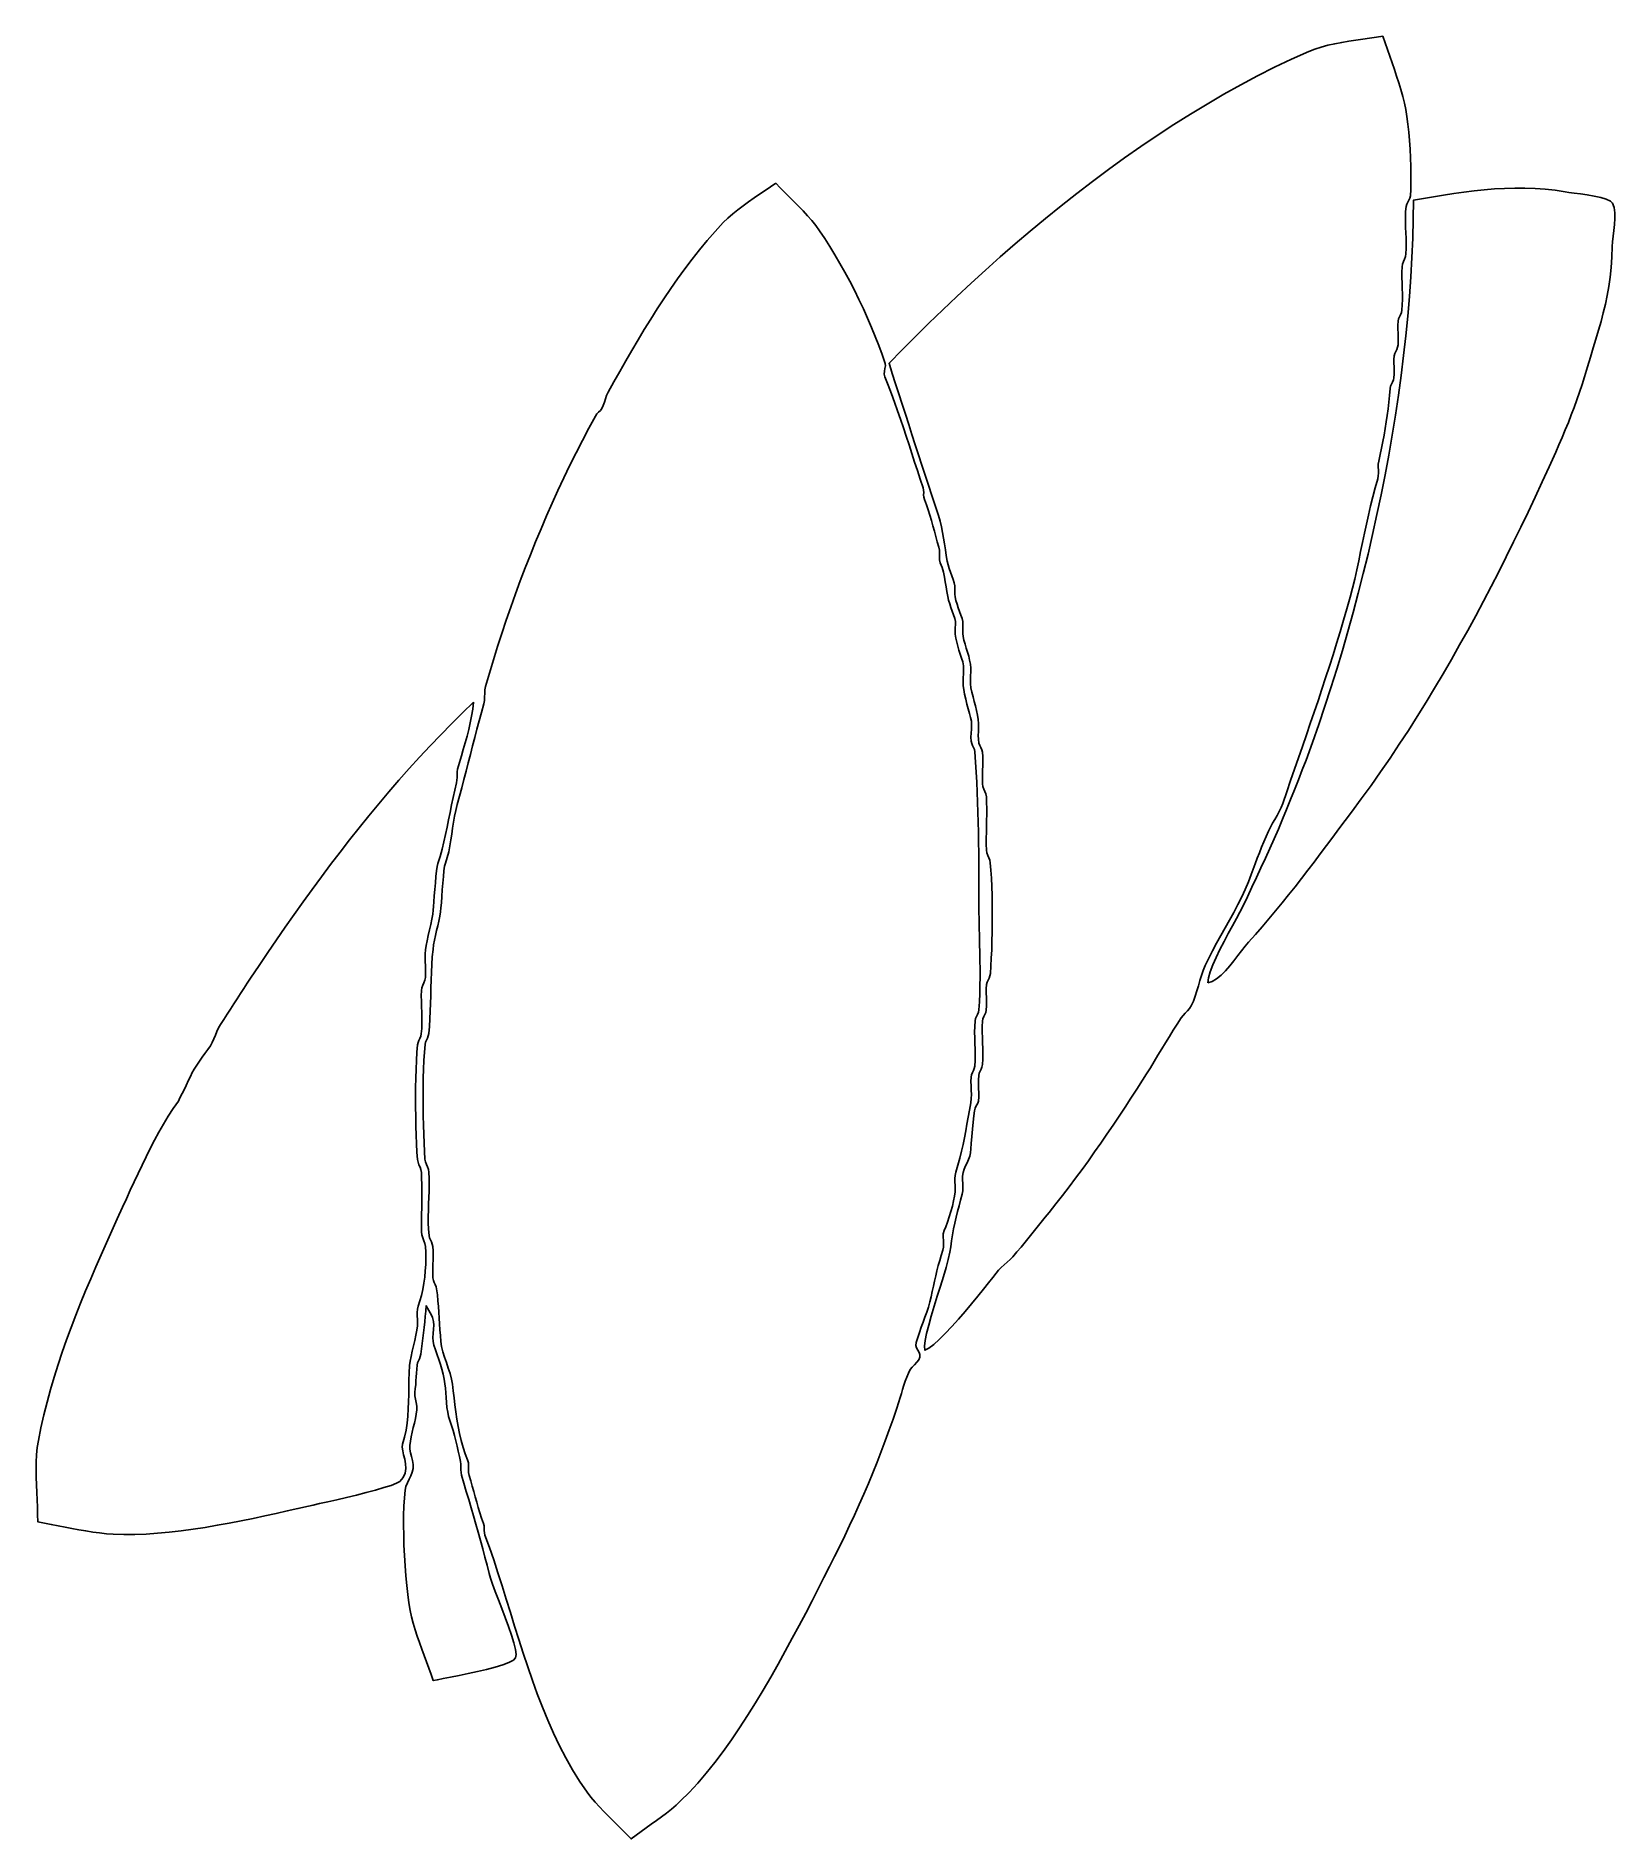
# Model space of a CAD drawing. Header units: millimetres. Extents: x 40 to 148, y 38 to 161.
import ezdxf

# ---------------------------------------------------------------- set-up
doc = ezdxf.new("R2010")
doc.units = ezdxf.units.MM
doc.layers.add('CUSTOM_INK_4044C5', color=1, linetype='CONTINUOUS')

msp = doc.modelspace()

# ---------------------------------------------------------------- linework, layer by layer
at = {"layer": 'CUSTOM_INK_4044C5'}
for points in [[(132.4892, 160.9865), (132.6408, 160.532), (132.7973, 160.0767), (132.9566, 159.6205), (133.1164, 159.1633), (133.2747, 158.7051), (133.4291, 158.2458), (133.5775, 157.7855), (133.7177, 157.324), (133.8476, 156.8613), (133.9649, 156.3973), (134.053, 155.9739), (134.1321, 155.4958), (134.2019, 154.9739), (134.2623, 154.4188), (134.3128, 153.8413), (134.3534, 153.252), (134.3837, 152.6618), (134.4035, 152.0812), (134.4126, 151.521), (134.4107, 150.992), (134.3976, 150.5049), (134.373, 150.0703), (134.3369, 149.9119), (134.2683, 149.7744), (134.1881, 149.6437), (134.117, 149.5056), (134.0757, 149.3459), (134.0451, 148.9889), (134.0332, 148.6297), (134.0351, 148.2691), (134.046, 147.9074), (134.0612, 147.5453), (134.0757, 147.1832), (134.0848, 146.8217), (134.0837, 146.4614), (134.0676, 146.1027), (134.0322, 145.9161), (133.9683, 145.7449), (133.8954, 145.5787), (133.8328, 145.4068), (133.8, 145.2189), (133.7877, 144.8488), (133.7896, 144.4769), (133.8001, 144.1039), (133.8139, 143.7304), (133.8252, 143.3572), (133.8285, 142.9849), (133.8184, 142.6142), (133.7892, 142.2459), (133.7526, 142.0863), (133.6926, 141.9414), (133.6251, 141.8011), (133.5664, 141.6555), (133.5324, 141.4946), (133.517, 141.226), (133.5172, 140.956), (133.5257, 140.6851), (133.535, 140.4143), (133.5379, 140.1442), (133.527, 139.8757), (133.4946, 139.7132), (133.437, 139.5664), (133.37, 139.4258), (133.3092, 139.2816), (133.2703, 139.1243), (133.251, 138.8776), (133.2495, 138.6296), (133.2571, 138.3811), (133.2649, 138.1325), (133.2641, 137.8846), (133.2459, 137.6378), (133.2081, 137.4795), (133.1474, 137.3352), (133.08, 137.1949), (133.0219, 137.0487), (132.9892, 136.8865), (132.9466, 136.4272), (132.8985, 135.9704), (132.8448, 135.5159), (132.7855, 135.0635), (132.7205, 134.6129), (132.6497, 134.1638), (132.5732, 133.716), (132.4908, 133.2692), (132.4025, 132.8232), (132.3083, 132.3777), (132.2081, 131.9324), (132.1793, 131.7326), (132.1755, 131.529), (132.1831, 131.324), (132.1885, 131.1196), (132.178, 130.9181), (132.1378, 130.7216), (131.9597, 130.1084), (131.7953, 129.4917), (131.6425, 128.8719), (131.499, 128.2497), (131.3625, 127.6256), (131.2307, 127.0002), (131.1014, 126.374), (130.9722, 125.7476), (130.8408, 125.1216), (130.7051, 124.4965), (130.5627, 123.8729), (130.4113, 123.2514), (130.2486, 122.6324), (130.0291, 121.8418), (129.8023, 121.0525), (129.5689, 120.2647), (129.3295, 119.478), (129.0844, 118.6926), (128.8344, 117.9082), (128.58, 117.1248), (128.3217, 116.3422), (128.0601, 115.5605), (127.7958, 114.7794), (127.5292, 113.9989), (127.2611, 113.2188), (126.9918, 112.4392), (126.722, 111.6598), (126.4522, 110.8806), (126.183, 110.1015), (125.915, 109.3224), (125.6486, 108.5432), (125.5384, 108.2621), (125.4052, 107.9873), (125.2568, 107.7167), (125.1011, 107.4485), (124.9457, 107.1806), (124.7986, 106.911), (124.6676, 106.6378), (124.5113, 106.2771), (124.3553, 105.9112), (124.2007, 105.5414), (124.0486, 105.1689), (123.9001, 104.7949), (123.7562, 104.4205), (123.6179, 104.0471), (123.4865, 103.6757), (123.3001, 103.1763), (123.0823, 102.6662), (122.8385, 102.1476), (122.574, 101.6226), (122.294, 101.0935), (122.0041, 100.5625), (121.7093, 100.0318), (121.4152, 99.5035), (121.127, 98.9799), (120.8501, 98.4633), (120.5898, 97.9557), (120.3514, 97.4595), (120.213, 97.1278), (120.0935, 96.7843), (119.9862, 96.433), (119.8841, 96.078), (119.7807, 95.7234), (119.6691, 95.3733), (119.5427, 95.0317), (119.3946, 94.7027), (119.2806, 94.5267), (119.1376, 94.3633), (118.9822, 94.2053), (118.8309, 94.0452), (118.7, 93.8757), (118.4291, 93.4565), (118.1624, 93.0345), (117.8988, 92.6103), (117.6376, 92.1846), (117.3777, 91.7578), (117.1183, 91.3306), (116.8585, 90.9036), (116.5974, 90.4774), (116.3341, 90.0525), (116.0676, 89.6297), (115.6708, 89.0096), (115.2706, 88.3904), (114.8668, 87.7726), (114.4592, 87.1564), (114.0477, 86.5423), (113.6322, 85.9306), (113.2123, 85.3216), (112.7879, 84.7157), (112.359, 84.1132), (111.9252, 83.5144), (111.4865, 82.9198), (111.0426, 82.3296), (110.5934, 81.7442), (110.1387, 81.1639), (109.6784, 80.5892), (109.406, 80.2504), (109.1343, 79.9102), (108.8627, 79.5695), (108.5903, 79.229), (108.3167, 78.8896), (108.0409, 78.5522), (107.7625, 78.2174), (107.4806, 77.8862), (107.1946, 77.5595), (107.0083, 77.3665), (106.8091, 77.1817), (106.6051, 77), (106.4044, 76.8165), (106.2153, 76.6263), (106.0459, 76.4243), (105.8263, 76.1369), (105.5381, 75.7676), (105.193, 75.3334), (104.8027, 74.8512), (104.3789, 74.3381), (103.9332, 73.8111), (103.4772, 73.2871), (103.0228, 72.7832), (102.5815, 72.3163), (102.165, 71.9035), (101.785, 71.5618), (101.4531, 71.3081), (101.1811, 71.1595), (101.1595, 71.4326), (101.2035, 71.8233), (101.3025, 72.312), (101.4458, 72.8789), (101.6225, 73.5042), (101.8221, 74.1681), (102.0337, 74.851), (102.2466, 75.5331), (102.4503, 76.1947), (102.6338, 76.816), (102.7865, 77.3772), (102.8978, 77.8586), (102.9568, 78.2405), (103.0028, 78.6533), (103.0637, 79.06), (103.1375, 79.4617), (103.2222, 79.8594), (103.3156, 80.2542), (103.4156, 80.6473), (103.5203, 81.0398), (103.6275, 81.4327), (103.7351, 81.827), (103.7765, 82.0698), (103.7824, 82.318), (103.7699, 82.5689), (103.7564, 82.8198), (103.7588, 83.068), (103.7946, 83.3108), (103.8664, 83.5348), (103.9616, 83.7587), (104.0662, 83.9831), (104.1664, 84.2089), (104.248, 84.4368), (104.2973, 84.6676), (104.3239, 84.9217), (104.3578, 85.303), (104.3973, 85.7658), (104.4405, 86.2645), (104.4859, 86.7535), (104.5314, 87.187), (104.5755, 87.5196), (104.6162, 87.7054), (104.6783, 87.8265), (104.7456, 87.9324), (104.8043, 88.0444), (104.8405, 88.1838), (104.8628, 88.4744), (104.8654, 88.7671), (104.8574, 89.0608), (104.8481, 89.3546), (104.8467, 89.6472), (104.8622, 89.9378), (104.8959, 90.0956), (104.956, 90.2386), (105.025, 90.3772), (105.0852, 90.5221), (105.1189, 90.6838), (105.1398, 91.0543), (105.1448, 91.4258), (105.1392, 91.7979), (105.1277, 92.1703), (105.1155, 92.5427), (105.1075, 92.9148), (105.1088, 93.2862), (105.1243, 93.6568), (105.1549, 93.82), (105.2128, 93.9641), (105.281, 94.1012), (105.3427, 94.2434), (105.3811, 94.4027), (105.4016, 94.6933), (105.4003, 94.986), (105.3882, 95.2797), (105.3763, 95.5735), (105.3756, 95.8662), (105.3973, 96.1568), (105.4368, 96.3148), (105.4989, 96.4584), (105.5676, 96.5979), (105.6265, 96.7435), (105.6595, 96.9054), (105.6956, 97.4106), (105.7265, 97.9546), (105.752, 98.5304), (105.7718, 99.1308), (105.7857, 99.7487), (105.7934, 100.377), (105.7948, 101.0087), (105.7896, 101.6366), (105.7776, 102.2536), (105.7585, 102.8525), (105.7322, 103.4264), (105.6983, 103.968), (105.6568, 104.4703), (105.618, 104.6556), (105.5511, 104.8242), (105.4766, 104.9885), (105.4149, 105.161), (105.3865, 105.3541), (105.381, 105.7581), (105.3826, 106.163), (105.389, 106.5684), (105.3976, 106.9741), (105.4061, 107.38), (105.4119, 107.7857), (105.4127, 108.1911), (105.4059, 108.5959), (105.3892, 109), (105.3559, 109.1892), (105.2923, 109.3596), (105.2185, 109.5235), (105.1549, 109.6932), (105.1216, 109.8811), (105.1131, 110.1888), (105.1163, 110.4977), (105.1257, 110.8072), (105.1359, 111.1171), (105.1414, 111.4267), (105.1367, 111.7355), (105.1162, 112.0432), (105.0748, 112.2113), (105.0041, 112.3557), (104.9292, 112.4967), (104.8757, 112.6541), (104.8393, 112.9192), (104.8321, 113.1891), (104.8412, 113.4615), (104.8535, 113.7343), (104.8558, 114.0055), (104.8351, 114.273), (104.7842, 114.5777), (104.718, 114.888), (104.6415, 115.2016), (104.5598, 115.5159), (104.4777, 115.8288), (104.4003, 116.1378), (104.3324, 116.4405), (104.2983, 116.7067), (104.2926, 116.9768), (104.3024, 117.249), (104.3146, 117.5214), (104.3164, 117.7922), (104.2946, 118.0595), (104.245, 118.3281), (104.1772, 118.6001), (104.0976, 118.874), (104.0127, 119.1482), (103.9291, 119.4211), (103.8534, 119.6911), (103.7919, 119.9568), (103.7685, 120.1566), (103.768, 120.3602), (103.777, 120.5652), (103.7825, 120.7696), (103.7711, 120.9711), (103.7297, 121.1676), (103.6492, 121.4114), (103.5607, 121.6603), (103.4703, 121.9122), (103.3844, 122.165), (103.3093, 122.4166), (103.2514, 122.6649), (103.2311, 122.8509), (103.231, 123.0407), (103.2348, 123.2315), (103.2263, 123.4207), (103.1892, 123.6054), (103.1074, 123.8473), (103.0177, 124.0956), (102.9267, 124.3476), (102.8408, 124.6008), (102.7667, 124.8525), (102.7108, 125.1), (102.644, 125.4897), (102.5828, 125.8817), (102.5231, 126.2746), (102.4608, 126.6672), (102.392, 127.0582), (102.3125, 127.4462), (102.2183, 127.8299), (102.1054, 128.2081), (101.8778, 128.8995), (101.6511, 129.5909), (101.4251, 130.2825), (101.1998, 130.9743), (100.9751, 131.6664), (100.7508, 132.3588), (100.5268, 133.0517), (100.303, 133.7451), (100.0793, 134.439), (99.8556, 135.1336), (99.6317, 135.829), (99.4075, 136.5251), (99.183, 137.2221), (98.958, 137.92), (98.7324, 138.6189), (99.6235, 139.532), (100.5328, 140.4464), (101.4597, 141.3607), (102.4037, 142.2738), (103.3642, 143.1842), (104.3405, 144.0908), (105.332, 144.9921), (106.3382, 145.887), (107.3584, 146.7741), (108.3919, 147.6521), (109.4383, 148.5197), (110.4968, 149.3756), (111.5669, 150.2186), (112.6479, 151.0473), (113.7393, 151.8604), (114.8405, 152.6567), (115.9508, 153.4348), (117.0696, 154.1935), (118.1963, 154.9314), (119.3303, 155.6473), (120.471, 156.3398), (121.6178, 157.0078), (122.77, 157.6497), (123.9272, 158.2645), (125.0885, 158.8507), (126.2536, 159.4071), (127.4216, 159.9324), (127.8394, 160.0966), (128.2779, 160.2375), (128.7329, 160.3582), (129.2006, 160.4621), (129.6768, 160.5523), (130.1576, 160.632), (130.6389, 160.7045), (131.1168, 160.773), (131.5871, 160.8407), (132.0459, 160.9108), (132.4892, 160.9865)], [(90.9865, 150.9378), (91.2863, 150.6231), (91.5964, 150.309), (91.9128, 149.9944), (92.2318, 149.678), (92.5497, 149.3588), (92.8626, 149.0355), (93.1668, 148.707), (93.4584, 148.372), (93.7338, 148.0296), (93.9892, 147.6784), (94.3412, 147.1533), (94.6914, 146.6048), (95.0384, 146.0356), (95.3809, 145.4487), (95.7175, 144.8466), (96.0469, 144.2324), (96.3676, 143.6087), (96.6784, 142.9785), (96.9778, 142.3443), (97.2645, 141.7092), (97.5371, 141.0759), (97.7942, 140.4471), (98.0346, 139.8257), (98.2568, 139.2145), (98.4595, 138.6162), (98.4817, 138.4399), (98.4574, 138.2587), (98.4207, 138.0735), (98.4056, 137.8851), (98.4459, 137.6946), (98.6762, 137.119), (98.8974, 136.5413), (99.1108, 135.9616), (99.3174, 135.3803), (99.5185, 134.7975), (99.7151, 134.2136), (99.9085, 133.6287), (100.0998, 133.0432), (100.2901, 132.4572), (100.4806, 131.871), (100.6725, 131.2848), (100.8669, 130.6989), (101.0649, 130.1135), (101.0967, 129.9566), (101.1015, 129.7936), (101.0991, 129.6288), (101.1091, 129.4664), (101.1514, 129.3108), (101.2927, 128.957), (101.4181, 128.5989), (101.5311, 128.2375), (101.6353, 127.8737), (101.7341, 127.5085), (101.831, 127.1426), (101.9296, 126.7772), (102.0334, 126.4132), (102.1459, 126.0514), (102.1838, 125.8425), (102.1832, 125.6252), (102.1726, 125.4053), (102.1805, 125.1886), (102.2351, 124.9811), (102.3593, 124.6603), (102.4525, 124.3373), (102.523, 124.0116), (102.5792, 123.6829), (102.6295, 123.3509), (102.6823, 123.0153), (102.7459, 122.6757), (102.8077, 122.4261), (102.8839, 122.1753), (102.9693, 121.9243), (103.0585, 121.6743), (103.1462, 121.4262), (103.227, 121.1811), (103.2678, 120.9742), (103.275, 120.7567), (103.2656, 120.5348), (103.2565, 120.3147), (103.2649, 120.1027), (103.3038, 119.8376), (103.3617, 119.5639), (103.4338, 119.2856), (103.5152, 119.0066), (103.6012, 118.7309), (103.687, 118.4625), (103.7676, 118.2054), (103.8199, 117.9483), (103.8332, 117.6782), (103.823, 117.401), (103.8046, 117.1227), (103.7936, 116.8492), (103.8054, 116.5865), (103.8442, 116.3209), (103.9035, 116.0109), (103.9777, 115.6744), (104.0611, 115.3291), (104.1482, 114.9928), (104.2333, 114.6835), (104.3108, 114.4189), (104.3611, 114.162), (104.3734, 113.8923), (104.3628, 113.6155), (104.3446, 113.3374), (104.334, 113.0637), (104.3459, 112.8), (104.3833, 112.6402), (104.4449, 112.497), (104.5135, 112.359), (104.5718, 112.2152), (104.6027, 112.0541), (104.65, 111.3692), (104.6916, 110.6843), (104.7279, 109.9992), (104.7592, 109.3138), (104.7859, 108.628), (104.8083, 107.9417), (104.8269, 107.2546), (104.8419, 106.5668), (104.8537, 105.878), (104.8628, 105.1882), (104.8693, 104.4972), (104.8738, 103.8049), (104.8766, 103.1112), (104.878, 102.4159), (104.8784, 101.7189), (104.8813, 101.1614), (104.8891, 100.6018), (104.9002, 100.0405), (104.9133, 99.4779), (104.9268, 98.9145), (104.9392, 98.3506), (104.9491, 97.7866), (104.9551, 97.223), (104.9555, 96.6601), (104.949, 96.0984), (104.934, 95.5383), (104.9092, 94.9801), (104.873, 94.4243), (104.8408, 94.2645), (104.7818, 94.1213), (104.7132, 93.9834), (104.6523, 93.8395), (104.6162, 93.6784), (104.5879, 93.293), (104.5813, 92.9054), (104.5892, 92.5165), (104.6044, 92.1267), (104.6197, 91.7368), (104.628, 91.3474), (104.622, 90.9593), (104.5946, 90.573), (104.5586, 90.4178), (104.4978, 90.2762), (104.4296, 90.1375), (104.3714, 89.9913), (104.3405, 89.827), (104.3329, 89.5366), (104.3408, 89.2425), (104.3537, 88.947), (104.361, 88.6521), (104.352, 88.36), (104.3162, 88.073), (104.2268, 87.5757), (104.1415, 87.0919), (104.0578, 86.6186), (103.9731, 86.1525), (103.8848, 85.6905), (103.7902, 85.2296), (103.6868, 84.7664), (103.5719, 84.2979), (103.4429, 83.821), (103.2973, 83.3324), (103.2511, 83.118), (103.2349, 82.8939), (103.2378, 82.6642), (103.2488, 82.4331), (103.257, 82.2049), (103.2514, 81.9838), (103.2151, 81.7026), (103.1507, 81.3761), (103.0641, 81.02), (102.9611, 80.6497), (102.8477, 80.2807), (102.7295, 79.9288), (102.6126, 79.6093), (102.5027, 79.3378), (102.4443, 79.1231), (102.4328, 78.8983), (102.4463, 78.6682), (102.4627, 78.4377), (102.46, 78.2116), (102.4162, 77.9946), (102.3023, 77.6466), (102.1975, 77.2979), (102.1005, 76.9482), (102.0101, 76.5973), (101.9249, 76.2448), (101.8436, 75.8905), (101.7651, 75.534), (101.6879, 75.1751), (101.6108, 74.8135), (101.5271, 74.4644), (101.4265, 74.1163), (101.313, 73.7689), (101.1908, 73.4221), (101.0639, 73.076), (100.9365, 72.7302), (100.8127, 72.3848), (100.6964, 72.0397), (100.5919, 71.6946), (100.5743, 71.4993), (100.6202, 71.3284), (100.6997, 71.1723), (100.7825, 71.0211), (100.8386, 70.8651), (100.8378, 70.6946), (100.7602, 70.5152), (100.6257, 70.3424), (100.4648, 70.1741), (100.3082, 70.0083), (100.1865, 69.8432), (100.0588, 69.5947), (99.9451, 69.3299), (99.8429, 69.054), (99.7495, 68.7722), (99.6625, 68.4896), (99.5793, 68.2116), (99.4973, 67.9432), (99.258, 67.2001), (99.0085, 66.4588), (98.7493, 65.7195), (98.4807, 64.9823), (98.2032, 64.2474), (97.917, 63.5151), (97.6226, 62.7855), (97.3203, 62.0588), (97.0105, 61.3352), (96.6937, 60.6149), (96.3701, 59.8981), (96.0402, 59.185), (95.7043, 58.4757), (95.3629, 57.7705), (95.0163, 57.0695), (94.6649, 56.373), (94.2847, 55.6262), (93.8858, 54.8454), (93.4692, 54.0352), (93.0355, 53.2003), (92.5858, 52.3456), (92.1208, 51.4757), (91.6414, 50.5954), (91.1484, 49.7094), (90.6428, 48.8224), (90.1253, 47.9392), (89.5969, 47.0645), (89.0584, 46.2031), (88.5106, 45.3596), (87.9545, 44.5389), (87.3908, 43.7456), (86.8204, 42.9845), (86.2442, 42.2604), (85.663, 41.5778), (85.0777, 40.9417), (84.4892, 40.3568), (84.1775, 40.0732), (83.8537, 39.7989), (83.52, 39.5324), (83.1788, 39.2722), (82.8324, 39.0169), (82.4831, 38.765), (82.1332, 38.515), (81.7849, 38.2655), (81.4407, 38.0151), (81.1027, 37.7622), (80.8054, 38.0738), (80.498, 38.3837), (80.184, 38.693), (79.8669, 39.0031), (79.5503, 39.3152), (79.2377, 39.6307), (78.9326, 39.9507), (78.6384, 40.2767), (78.3588, 40.6098), (78.0973, 40.9514), (77.5798, 41.7038), (77.0928, 42.4874), (76.6342, 43.2993), (76.2018, 44.1364), (75.7936, 44.9957), (75.4074, 45.8743), (75.041, 46.7692), (74.6923, 47.6773), (74.3592, 48.5956), (74.0395, 49.5213), (73.7311, 50.4512), (73.4319, 51.3824), (73.1397, 52.3119), (72.8523, 53.2367), (72.5677, 54.1538), (72.2837, 55.0602), (71.9981, 55.9529), (71.7089, 56.8289), (71.4138, 57.6852), (71.1108, 58.5189), (71.0745, 58.6758), (71.0664, 58.8388), (71.0672, 59.0037), (71.0578, 59.166), (71.0189, 59.3216), (70.8849, 59.6821), (70.7637, 60.0444), (70.6524, 60.4082), (70.5479, 60.773), (70.4473, 61.1386), (70.3476, 61.5044), (70.2459, 61.8702), (70.1391, 62.2355), (70.0243, 62.6), (69.9854, 62.8099), (69.9833, 63.0273), (69.9907, 63.2468), (69.9801, 63.463), (69.9243, 63.6703), (69.7585, 64.0852), (69.6135, 64.5262), (69.4871, 64.9883), (69.3773, 65.4663), (69.2818, 65.9553), (69.1987, 66.4503), (69.1256, 66.9461), (69.0605, 67.4378), (69.0013, 67.9204), (68.9458, 68.3887), (68.8919, 68.8378), (68.8279, 69.1948), (68.7293, 69.5635), (68.6083, 69.9393), (68.477, 70.3176), (68.3478, 70.6938), (68.2329, 71.0635), (68.1444, 71.422), (68.0946, 71.7649), (68.0654, 72.169), (68.0396, 72.5695), (68.0155, 72.9674), (67.9914, 73.3635), (67.9654, 73.7588), (67.9358, 74.1543), (67.9009, 74.5509), (67.859, 74.9496), (67.8081, 75.3514), (67.7692, 75.5086), (67.7086, 75.6528), (67.6419, 75.7935), (67.5851, 75.9402), (67.5541, 76.1027), (67.5413, 76.4104), (67.5428, 76.7193), (67.5525, 77.0289), (67.5641, 77.3387), (67.5715, 77.6483), (67.5684, 77.9572), (67.5486, 78.2649), (67.5134, 78.4245), (67.454, 78.5693), (67.3866, 78.7091), (67.3272, 78.8539), (67.2919, 79.0135), (67.2572, 79.4427), (67.2412, 79.8737), (67.2397, 80.3062), (67.2484, 80.7396), (67.2632, 81.1736), (67.2798, 81.6078), (67.2941, 82.0418), (67.3019, 82.475), (67.299, 82.9072), (67.2811, 83.3378), (67.247, 83.5247), (67.1838, 83.6964), (67.1108, 83.863), (67.0476, 84.0347), (67.0135, 84.2216), (66.9819, 84.756), (66.9534, 85.3257), (66.9287, 85.9242), (66.9083, 86.5449), (66.8929, 87.1814), (66.8831, 87.8271), (66.8794, 88.4755), (66.8824, 89.12), (66.8927, 89.7542), (66.9109, 90.3715), (66.9376, 90.9653), (66.9734, 91.5293), (67.0189, 92.0568), (67.0542, 92.2164), (67.1136, 92.3613), (67.181, 92.5016), (67.2404, 92.6472), (67.2757, 92.8081), (67.3212, 93.3026), (67.3547, 93.8113), (67.379, 94.3313), (67.3967, 94.8597), (67.4106, 95.3936), (67.4232, 95.9303), (67.4373, 96.4668), (67.4556, 97.0003), (67.4807, 97.5279), (67.5153, 98.0468), (67.5622, 98.5541), (67.6053, 98.8706), (67.6645, 99.1927), (67.7348, 99.5184), (67.8111, 99.8459), (67.8887, 100.1735), (67.9624, 100.4992), (68.0273, 100.8213), (68.0784, 101.1378), (68.1066, 101.3995), (68.1357, 101.7547), (68.1663, 102.1746), (68.1988, 102.6306), (68.2337, 103.094), (68.2716, 103.5362), (68.3129, 103.9285), (68.3583, 104.2422), (68.4081, 104.4486), (68.5349, 104.8378), (68.6366, 105.2339), (68.7189, 105.6354), (68.7872, 106.0405), (68.847, 106.4476), (68.9037, 106.8552), (68.963, 107.2615), (69.0303, 107.665), (69.1111, 108.0639), (69.2108, 108.4568), (69.3705, 109.026), (69.5259, 109.5969), (69.6778, 110.1693), (69.8271, 110.7427), (69.9747, 111.3171), (70.1213, 111.8919), (70.2679, 112.467), (70.4152, 113.0419), (70.5642, 113.6166), (70.7158, 114.1905), (70.8706, 114.7635), (71.0297, 115.3351), (71.0746, 115.5721), (71.0894, 115.8139), (71.0943, 116.0579), (71.1092, 116.301), (71.1541, 116.5405), (71.4166, 117.4453), (71.689, 118.35), (71.9713, 119.2543), (72.2635, 120.1578), (72.5653, 121.0602), (72.8768, 121.9609), (73.1979, 122.8597), (73.5285, 123.7561), (73.8686, 124.6497), (74.2181, 125.5402), (74.5768, 126.4271), (74.9449, 127.3102), (75.3221, 128.1889), (75.7084, 129.0629), (76.1038, 129.9318), (76.5081, 130.7952), (76.9214, 131.6527), (77.3435, 132.504), (77.7744, 133.3486), (78.2139, 134.1861), (78.6622, 135.0162), (78.7625, 135.1553), (78.8828, 135.2753), (79.0016, 135.3929), (79.0973, 135.5243), (79.1937, 135.733), (79.2736, 135.9577), (79.3491, 136.1896), (79.4323, 136.4202), (79.5351, 136.6405), (79.9311, 137.3532), (80.3324, 138.0682), (80.7397, 138.7843), (81.1536, 139.5002), (81.5747, 140.2147), (82.0035, 140.9266), (82.4407, 141.6347), (82.8869, 142.3376), (83.3426, 143.0343), (83.8085, 143.7234), (84.2852, 144.4037), (84.7733, 145.074), (85.2734, 145.7331), (85.786, 146.3797), (86.3118, 147.0126), (86.8514, 147.6306), (87.4054, 148.2324), (87.7161, 148.5406), (88.0485, 148.8355), (88.3984, 149.119), (88.7617, 149.393), (89.1341, 149.6591), (89.5115, 149.9194), (89.8896, 150.1755), (90.2643, 150.4294), (90.6313, 150.6829), (90.9865, 150.9378)], [(120.5162, 96.2838), (120.5602, 96.621), (120.6788, 97.0314), (120.8587, 97.4997), (121.0867, 98.0105), (121.3496, 98.5485), (121.6339, 99.0985), (121.9265, 99.6451), (122.214, 100.1731), (122.4832, 100.667), (122.7208, 101.1118), (122.9135, 101.4919), (123.2298, 102.1489), (123.543, 102.8073), (123.8528, 103.4673), (124.1591, 104.1288), (124.4617, 104.7918), (124.7603, 105.4563), (125.0547, 106.1222), (125.3448, 106.7896), (125.6304, 107.4586), (125.9113, 108.1289), (126.1873, 108.8008), (126.4581, 109.4741), (126.7236, 110.1488), (126.9836, 110.825), (127.2378, 111.5027), (127.6762, 112.709), (128.1053, 113.9333), (128.5246, 115.1746), (128.9337, 116.4316), (129.3323, 117.7034), (129.7198, 118.9888), (130.0958, 120.2866), (130.4599, 121.5959), (130.8116, 122.9154), (131.1506, 124.2442), (131.4763, 125.581), (131.7884, 126.9247), (132.0864, 128.2744), (132.3699, 129.6288), (132.6384, 130.9869), (132.8916, 132.3475), (133.1289, 133.7095), (133.3499, 135.0719), (133.5543, 136.4336), (133.7415, 137.7933), (133.9112, 139.1501), (134.0628, 140.5029), (134.196, 141.8504), (134.3104, 143.1916), (134.4054, 144.5255), (134.4807, 145.8508), (134.5358, 147.1666), (134.5703, 148.4716), (134.5838, 149.7649), (135.268, 149.8876), (135.9551, 150.0068), (136.6447, 150.1205), (137.3362, 150.2268), (138.0294, 150.3236), (138.7238, 150.4091), (139.4191, 150.4811), (140.1147, 150.5378), (140.8104, 150.5771), (141.5057, 150.5971), (142.2002, 150.5958), (142.8935, 150.5712), (143.5852, 150.5213), (144.2749, 150.4442), (144.9622, 150.3378), (145.2128, 150.3005), (145.5692, 150.2528), (145.9977, 150.194), (146.4645, 150.1234), (146.9358, 150.0403), (147.378, 149.9438), (147.7572, 149.8334), (148.0398, 149.7082), (148.1919, 149.5676), (148.3, 149.2611), (148.3496, 148.9056), (148.354, 148.5163), (148.3267, 148.1088), (148.281, 147.6985), (148.2303, 147.3008), (148.188, 146.9313), (148.1676, 146.6054), (148.1417, 145.8725), (148.0928, 145.1768), (148.0225, 144.5129), (147.9323, 143.875), (147.8236, 143.2576), (147.698, 142.6549), (147.5571, 142.0615), (147.4023, 141.4716), (147.2352, 140.8796), (147.0572, 140.28), (146.87, 139.667), (146.6749, 139.0351), (146.4736, 138.3786), (146.2676, 137.6919), (146.1074, 137.1699), (145.9368, 136.6488), (145.7567, 136.1288), (145.568, 135.6101), (145.3715, 135.0931), (145.1682, 134.578), (144.959, 134.0652), (144.7446, 133.5548), (144.5261, 133.0471), (144.3042, 132.5424), (144.0799, 132.0411), (143.8541, 131.5432), (143.3808, 130.5112), (142.9019, 129.4816), (142.4172, 128.4545), (141.9262, 127.4304), (141.4288, 126.4093), (140.9246, 125.3916), (140.4133, 124.3774), (139.8946, 123.3672), (139.3682, 122.361), (138.8337, 121.3592), (138.2909, 120.362), (137.7395, 119.3696), (137.1792, 118.3823), (136.6096, 117.4004), (136.0304, 116.424), (135.4414, 115.4536), (134.8423, 114.4891), (134.2326, 113.5311), (133.6122, 112.5796), (132.9807, 111.635), (132.3379, 110.6974), (131.6833, 109.7672), (131.0167, 108.8445), (130.3378, 107.9297), (129.9118, 107.3628), (129.4868, 106.7954), (129.0622, 106.228), (128.6373, 105.661), (128.2116, 105.0949), (127.7844, 104.53), (127.3552, 103.9668), (126.9233, 103.4057), (126.4882, 102.8473), (126.0492, 102.2918), (125.6057, 101.7397), (125.1571, 101.1915), (124.7029, 100.6476), (124.2424, 100.1084), (123.7749, 99.5744), (123.3, 99.0459), (123.0765, 98.783), (122.8343, 98.4738), (122.5758, 98.1345), (122.3034, 97.7814), (122.0196, 97.4307), (121.7269, 97.0988), (121.4277, 96.8019), (121.1246, 96.5563), (120.8199, 96.3781), (120.5162, 96.2838)], [(70.327, 115.4541), (70.2756, 114.9792), (70.2029, 114.5109), (70.1121, 114.048), (70.0065, 113.5895), (69.8892, 113.1345), (69.7635, 112.6819), (69.6326, 112.2307), (69.4996, 111.7799), (69.3679, 111.3286), (69.2405, 110.8757), (69.2086, 110.6902), (69.2022, 110.5016), (69.2047, 110.3119), (69.1996, 110.1233), (69.1703, 109.9378), (69.0478, 109.4423), (68.935, 108.9413), (68.829, 108.4363), (68.7272, 107.9288), (68.6267, 107.4202), (68.5246, 106.9118), (68.4183, 106.4052), (68.305, 105.9017), (68.1818, 105.4028), (68.0459, 104.9098), (67.8946, 104.4243), (67.8501, 104.2294), (67.8057, 103.927), (67.7623, 103.5462), (67.7209, 103.1163), (67.6827, 102.6661), (67.6485, 102.2249), (67.6196, 101.8218), (67.5967, 101.4857), (67.5811, 101.2459), (67.5478, 100.9607), (67.488, 100.63), (67.4101, 100.2687), (67.3226, 99.8919), (67.234, 99.5146), (67.1527, 99.1518), (67.0872, 98.8185), (67.0459, 98.5297), (67.0285, 98.2614), (67.0257, 97.9919), (67.0322, 97.7215), (67.0424, 97.4508), (67.0508, 97.1801), (67.052, 96.9099), (67.0405, 96.6405), (67.0052, 96.4539), (66.9413, 96.2827), (66.8683, 96.1165), (66.8057, 95.9447), (66.773, 95.7568), (66.7615, 95.3867), (66.7641, 95.0148), (66.775, 94.6417), (66.7889, 94.2682), (66.8, 93.895), (66.803, 93.5227), (66.7922, 93.1521), (66.7622, 92.7838), (66.7253, 92.6255), (66.6646, 92.4813), (66.5964, 92.3415), (66.537, 92.196), (66.5027, 92.0351), (66.4628, 91.5313), (66.4301, 90.9786), (66.4046, 90.3859), (66.3861, 89.762), (66.3743, 89.1158), (66.3691, 88.4561), (66.3703, 87.7918), (66.3778, 87.1316), (66.3914, 86.4845), (66.4108, 85.8592), (66.436, 85.2646), (66.4667, 84.7095), (66.5027, 84.2027), (66.5394, 84.0163), (66.6039, 83.8455), (66.6769, 83.6792), (66.7388, 83.5065), (66.7703, 83.3162), (66.7859, 82.9127), (66.7947, 82.5083), (66.7979, 82.1031), (66.7969, 81.6975), (66.7929, 81.2916), (66.7872, 80.8855), (66.7811, 80.4796), (66.7758, 80.0741), (66.7727, 79.6691), (66.773, 79.2649), (66.7977, 79.0421), (66.8578, 78.842), (66.9323, 78.6513), (67.0003, 78.457), (67.0405, 78.2459), (67.0638, 77.8567), (67.0703, 77.4485), (67.0604, 77.0269), (67.0342, 76.5976), (66.9919, 76.1662), (66.9337, 75.7384), (66.8598, 75.3198), (66.7704, 74.916), (66.6658, 74.5328), (66.5459, 74.1757), (66.4934, 73.9645), (66.4757, 73.7401), (66.4801, 73.5084), (66.4937, 73.2752), (66.5037, 73.0461), (66.4973, 72.827), (66.4579, 72.5295), (66.3939, 72.1963), (66.3137, 71.8392), (66.2257, 71.4703), (66.1381, 71.1013), (66.0595, 70.7443), (65.998, 70.411), (65.9622, 70.1135), (65.9334, 69.6148), (65.9171, 69.118), (65.9083, 68.6234), (65.9017, 68.1307), (65.8921, 67.6401), (65.8741, 67.1516), (65.8428, 66.6652), (65.7927, 66.1808), (65.7188, 65.6986), (65.6157, 65.2185), (65.4784, 64.7405), (65.4567, 64.5423), (65.4895, 64.2972), (65.5536, 64.0164), (65.6255, 63.7109), (65.6819, 63.3918), (65.6996, 63.0701), (65.6551, 62.7568), (65.5252, 62.4631), (65.2865, 62.2), (65.0625, 62.074), (64.6949, 61.93), (64.2106, 61.7726), (63.6365, 61.6063), (62.9996, 61.4358), (62.3267, 61.2655), (61.6447, 61.1001), (60.9806, 60.9441), (60.3612, 60.8021), (59.8135, 60.6786), (59.3643, 60.5782), (59.0405, 60.5054), (58.3305, 60.3438), (57.5942, 60.1772), (56.8351, 60.0078), (56.0566, 59.8379), (55.2621, 59.6696), (54.4549, 59.5052), (53.6384, 59.347), (52.816, 59.1971), (51.9912, 59.0578), (51.1672, 58.9313), (50.3475, 58.8199), (49.5354, 58.7257), (48.7344, 58.6511), (47.9477, 58.5981), (47.1789, 58.5691), (46.4312, 58.5663), (45.7081, 58.5919), (45.2402, 58.6261), (44.7701, 58.6756), (44.2985, 58.7383), (43.8259, 58.8118), (43.3529, 58.8939), (42.8803, 58.9824), (42.4086, 59.0752), (41.9384, 59.1698), (41.4704, 59.2642), (41.0051, 59.3561), (40.5432, 59.4432), (40.5368, 59.9306), (40.5203, 60.4297), (40.4976, 60.9378), (40.473, 61.452), (40.4504, 61.9698), (40.434, 62.4882), (40.4278, 63.0046), (40.4359, 63.5162), (40.4623, 64.0202), (40.5112, 64.5139), (40.5865, 64.9946), (40.7644, 65.8712), (40.9626, 66.743), (41.1802, 67.61), (41.4159, 68.4725), (41.6685, 69.3305), (41.9369, 70.1842), (42.22, 71.0338), (42.5167, 71.8793), (42.8257, 72.7208), (43.1459, 73.5586), (43.4762, 74.3928), (43.8154, 75.2235), (44.1624, 76.0508), (44.516, 76.8748), (44.8751, 77.6958), (45.2385, 78.5138), (45.6051, 79.329), (45.9737, 80.1414), (46.3432, 80.9514), (46.6037, 81.5217), (46.8655, 82.0953), (47.1298, 82.6707), (47.3978, 83.2463), (47.6705, 83.8206), (47.949, 84.3921), (48.2346, 84.9593), (48.5282, 85.5207), (48.8311, 86.0746), (49.1442, 86.6197), (49.4688, 87.1544), (49.806, 87.6772), (50.1568, 88.1865), (50.2112, 88.2935), (50.3328, 88.5427), (50.4969, 88.882), (50.6789, 89.2595), (50.8542, 89.623), (50.9983, 89.9205), (51.0865, 90.1), (51.2409, 90.3778), (51.4115, 90.6512), (51.5936, 90.9209), (51.7825, 91.188), (51.9735, 91.4531), (52.162, 91.7172), (52.3432, 91.9811), (52.4741, 92.2068), (52.5866, 92.4491), (52.6902, 92.7003), (52.7945, 92.9527), (52.909, 93.1984), (53.0432, 93.4297), (53.2721, 93.7801), (53.4997, 94.1319), (53.7263, 94.4847), (53.9525, 94.8381), (54.1786, 95.1917), (54.4052, 95.545), (54.6326, 95.8978), (54.8614, 96.2496), (55.0919, 96.6), (55.6732, 97.4711), (56.2608, 98.3412), (56.855, 99.2098), (57.4558, 100.0763), (58.0634, 100.9402), (58.6779, 101.801), (59.2996, 102.6582), (59.9285, 103.5113), (60.5647, 104.3597), (61.2085, 105.2029), (61.8599, 106.0403), (62.5191, 106.8716), (63.1863, 107.696), (63.8616, 108.5132), (64.5451, 109.3226), (65.237, 110.1237), (65.9374, 110.9159), (66.6465, 111.6987), (67.3644, 112.4717), (68.0913, 113.2342), (68.8272, 113.9858), (69.5724, 114.7259), (70.327, 115.4541)], [(67.1, 74.2162), (67.1805, 74.0485), (67.2711, 73.8825), (67.3645, 73.7179), (67.4531, 73.5544), (67.5297, 73.3919), (67.5992, 73.1379), (67.6171, 72.8705), (67.6032, 72.5948), (67.5774, 72.3159), (67.5595, 72.0388), (67.5694, 71.7688), (67.627, 71.5108), (67.7401, 71.1883), (67.8543, 70.8616), (67.9662, 70.5316), (68.0726, 70.199), (68.1703, 69.8645), (68.256, 69.5288), (68.3265, 69.1926), (68.3784, 68.8568), (68.4086, 68.5686), (68.4334, 68.2541), (68.457, 67.9229), (68.4838, 67.5848), (68.5182, 67.2496), (68.5646, 66.9272), (68.6274, 66.6272), (68.7108, 66.3595), (68.828, 66.0289), (68.9336, 65.686), (69.0297, 65.3344), (69.1186, 64.9774), (69.2022, 64.6185), (69.2828, 64.2611), (69.3624, 63.9088), (69.4432, 63.5649), (69.47, 63.3794), (69.4736, 63.1908), (69.4707, 63.0011), (69.4776, 62.8125), (69.5108, 62.627), (69.6734, 62.0712), (69.8375, 61.5146), (70.0024, 60.9572), (70.1675, 60.399), (70.3318, 59.84), (70.4946, 59.2801), (70.6552, 58.7193), (70.8127, 58.1578), (70.9665, 57.5953), (71.1157, 57.032), (71.2595, 56.4678), (71.3973, 55.9027), (71.4873, 55.5957), (71.6324, 55.1793), (71.8193, 54.6769), (72.0349, 54.1118), (72.266, 53.5073), (72.4993, 52.8868), (72.7217, 52.2736), (72.92, 51.6909), (73.081, 51.1621), (73.1915, 50.7106), (73.2382, 50.3596), (73.2081, 50.1324), (73.053, 49.9767), (72.7492, 49.818), (72.3243, 49.6586), (71.8056, 49.5009), (71.2207, 49.3472), (70.597, 49.2), (69.9619, 49.0615), (69.343, 48.9342), (68.7678, 48.8204), (68.2636, 48.7225), (67.858, 48.6428), (67.5784, 48.5838), (67.4315, 49.0102), (67.2761, 49.4398), (67.1153, 49.8724), (66.952, 50.3074), (66.7895, 50.7444), (66.6308, 51.183), (66.479, 51.6226), (66.3372, 52.063), (66.2084, 52.5036), (66.0959, 52.944), (66.0027, 53.3838), (65.9164, 53.8984), (65.8374, 54.4709), (65.7666, 55.0908), (65.7045, 55.7477), (65.6519, 56.4311), (65.6094, 57.1304), (65.5778, 57.8352), (65.5577, 58.535), (65.5498, 59.2193), (65.5548, 59.8777), (65.5734, 60.4995), (65.6063, 61.0744), (65.6541, 61.5919), (65.7121, 61.8556), (65.8105, 62.1049), (65.9287, 62.3463), (66.0462, 62.5861), (66.1426, 62.8307), (66.1973, 63.0865), (66.1963, 63.3591), (66.1532, 63.6314), (66.0889, 63.9), (66.0243, 64.1614), (65.9805, 64.4121), (65.9784, 64.6486), (66.0213, 64.9482), (66.0783, 65.2536), (66.1446, 65.5629), (66.2159, 65.874), (66.2875, 66.185), (66.355, 66.4939), (66.4138, 66.7986), (66.4595, 67.0973), (66.461, 67.3397), (66.4216, 67.5839), (66.368, 67.8249), (66.3267, 68.058), (66.3243, 68.2784), (66.3536, 68.5417), (66.3775, 68.8057), (66.3978, 69.0706), (66.4161, 69.3364), (66.4341, 69.6033), (66.4534, 69.8713), (66.4757, 70.1405), (66.5083, 70.3025), (66.5663, 70.4482), (66.6333, 70.5881), (66.6932, 70.7325), (66.7297, 70.8919), (66.7761, 71.2644), (66.8227, 71.6331), (66.869, 71.9994), (66.9142, 72.3645), (66.9576, 72.7296), (66.9986, 73.0961), (67.0365, 73.4652), (67.0705, 73.8381), (67.1, 74.2162)]]:
    msp.add_lwpolyline(points, close=True, dxfattribs=at)

doc.saveas('drawing.dxf')
